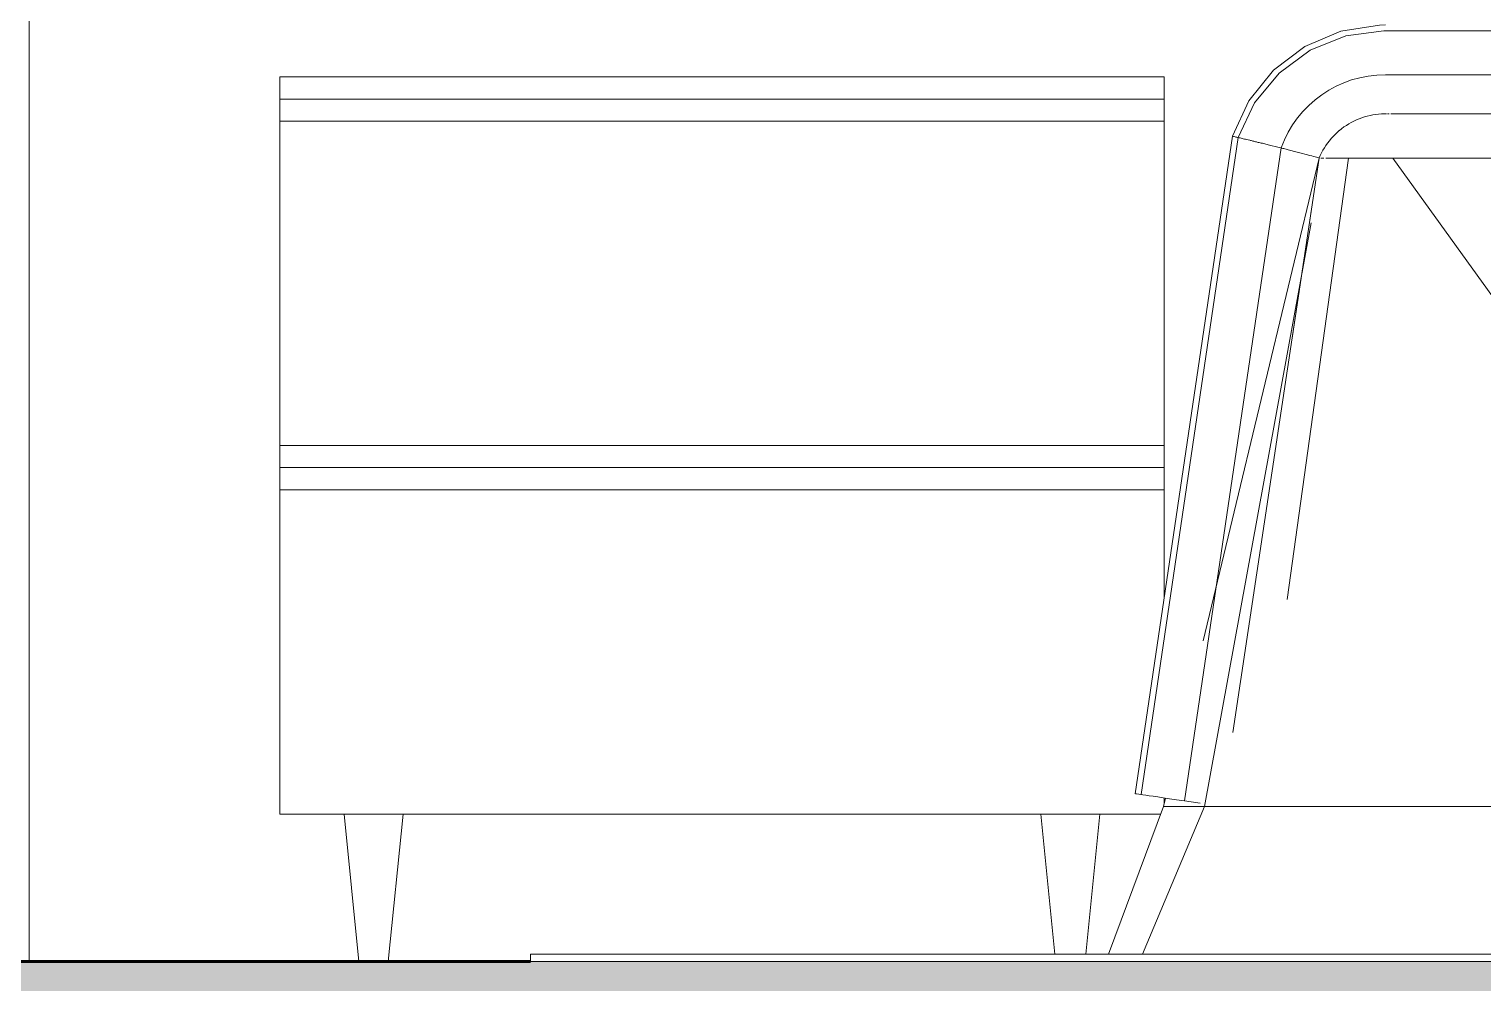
# Model space of a CAD drawing. Header units: millimetres. Extents: x -13140 to 14823, y 100 to 6213.
# Drawn here: x -12150 to -11164, y 180 to 832 of the extents above; entities that cross this region are included whole.
import ezdxf

# ---------------------------------------------------------------- set-up
doc = ezdxf.new("R2010")
doc.units = ezdxf.units.MM
for name, color, linetype, lineweight in [('A-FLOR', 192, 'Continuous', 25), ('A-FLOR-PATT', 8, 'Continuous', 25), ('I-FURN', 30, 'Continuous', 9)]:
    doc.layers.add(name, color=color, linetype=linetype, lineweight=lineweight)

# ---------------------------------------------------------------- blocks, each defined once
blk = doc.blocks.new('Blks_Decor Henzel Studio_Tapete Diamond Dust - Único-3507328-ELEVAÇÃO 1 SUÍTE')
at = {"layer": 'I-FURN', "color": 55}
for p, q in [((-11809.650772, 205), (-8809.650772, 205)), ((-11809.650772, 200), (-11809.650772, 205)), ((-8809.650772, 200), (-11809.650772, 200))]:
    blk.add_line(p, q, dxfattribs=at)
blk = doc.blocks.new('CABECEIRA - CABECEIRA-4354618-ELEVAÇÃO 1 SUÍTE')
at = {"layer": 'I-FURN', "color": 55}
blk.add_line((-12149.65, 200), (-12149.65, 1600), dxfattribs=at)
blk = doc.blocks.new('Colcha com Camadas 1 - King-4360120-ELEVAÇÃO 1 SUÍTE')
at = {"layer": 'I-FURN', "color": 55}
for p, q in [((-9289.65, 831.35), (-11229.65, 831.35)), ((-11229.65, 801.52), (-9289.65, 801.52)), ((-11229.65, 775), (-11228.98, 775)), ((-11228.19, 775), (-11227.15, 775)), ((-11225.94, 775), (-11224.65, 775)), ((-11078.28, 775), (-11224.65, 775)), ((-11333.42, 759.8), (-11399.31, 313.81)), ((-11329.56, 758.89), (-11395.4, 313.24)), ((-11365.89, 308.88), (-11300.45, 751.82)), ((-11353.22, 417.59), (-11274.65, 744.94)), ((-11333.13, 355.23), (-11274.65, 744.94)), ((-11296.29, 445.53), (-11254.65, 744.94)), ((-11292.98, 622.81), (-11274.65, 744.95)), ((-11261.19, 744.95), (-11258.91, 744.95)), ((-11244.91, 744.95), (-11242.75, 744.95)), ((-9294.65, 744.95), (-11224.65, 744.95)), ((-10908.13, 305), (-11224.65, 744.95)), ((-11224.65, 744.95), (-9294.65, 744.95)), ((-11279.96, 701.14), (-11352.39, 305)), ((-11380.24, 305), (-11378.85, 310.79)), ((-11355.4, 307.33), (-11365.89, 308.88)), ((-11417.46, 205), (-11380.24, 305)), ((-11352.39, 305), (-11394.47, 205))]:
    blk.add_line(p, q, dxfattribs=at)
at = {"layer": 'I-FURN', "color": 55, "flags": 128}
for points in [[(-11333.42, 759.8), (-11322.22, 783.9), (-11305.52, 804.58), (-11284.32, 820.61), (-11259.87, 831.03), (-11233.63, 835.23), (-11229.65, 835.3)], [(-11329.56, 758.89), (-11318.43, 782.5), (-11301.84, 802.65), (-11280.79, 818.08), (-11256.58, 827.84), (-11230.72, 831.35), (-11229.65, 831.35)], [(-11260.89, 763.68), (-11259.36, 764.9), (-11257.8, 766.05), (-11256.18, 767.15), (-11254.52, 768.18), (-11252.83, 769.14), (-11251.09, 770.03), (-11249.33, 770.85), (-11247.53, 771.6), (-11245.7, 772.28), (-11243.85, 772.89), (-11241.97, 773.42), (-11240.07, 773.87), (-11238.16, 774.25), (-11236.23, 774.55), (-11234.3, 774.78), (-11232.35, 774.93), (-11230.4, 774.99), (-11229.65, 775)], [(-11274.64, 745.02), (-11273.85, 746.81), (-11273, 748.56), (-11272.07, 750.28), (-11271.07, 751.95), (-11270.01, 753.59), (-11268.89, 755.18), (-11267.7, 756.73), (-11266.45, 758.22), (-11265.14, 759.67), (-11263.78, 761.06), (-11262.36, 762.4), (-11260.95, 763.63)]]:
    blk.add_lwpolyline(points, dxfattribs=at)
at = {"layer": 'I-FURN', "color": 55}
blk.add_arc((-11229.65, 726.25), 75.27, 90, 160.14053, dxfattribs=at)
for points, knots in [([(-11333.3, 759.77), (-11333.36, 759.79), (-11333.44, 759.81), (-11333.38, 759.79), (-11332.89, 759.67), (-11331.81, 759.42), (-11330.6, 759.14), (-11329.52, 758.88), (-11328.29, 758.59), (-11326.92, 758.27), (-11325.39, 757.9), (-11323.66, 757.5), (-11321.73, 757.03), (-11319.62, 756.52), (-11317.28, 755.95), (-11314.63, 755.33), (-11311.63, 754.62), (-11307.18, 753.55), (-11303.3, 752.57), (-11300.45, 751.82)], [0.6428571, 0.6428571, 0.6428571, 0.6428571, 0.6607143, 0.6785714, 0.7142857, 0.75, 0.7678571, 0.7857143, 0.8035714, 0.8214286, 0.8392857, 0.8571429, 0.875, 0.8928571, 0.9107143, 0.9285714, 0.9464286, 0.9642857, 1, 1, 1, 1]), ([(-11300.45, 751.82), (-11299.68, 751.63), (-11297.93, 751.19), (-11294.78, 750.38), (-11291.31, 749.49), (-11286.52, 748.24), (-11280.77, 746.71), (-11275.84, 745.36), (-11274.64, 745.03), (-11274.64, 745.02)], [-1, -1, -1, -1, -0.9, -0.8, -0.7, -0.6, -0.4, -0.2, 0, 0, 0, 0]), ([(-11271.43, 744.95), (-11271.58, 744.95), (-11272.2, 744.95), (-11272.87, 744.95), (-11273.31, 744.95), (-11273.41, 744.95)], [0.76971887, 0.76971887, 0.76971887, 0.76971887, 0.78571429, 0.83928571, 0.85714286, 0.85714286, 0.85714286, 0.85714286]), ([(-11261.15, 744.95), (-11262.06, 744.95), (-11264.76, 744.95), (-11267.8, 744.95), (-11269.64, 744.95), (-11270.17, 744.95)], [0.5208768, 0.5208768, 0.5208768, 0.5208768, 0.5714286, 0.6785714, 0.7281356, 0.7281356, 0.7281356, 0.7281356]), ([(-11244.57, 744.95), (-11245.17, 744.95), (-11249.17, 744.95), (-11254.08, 744.95), (-11257.95, 744.95), (-11258.95, 744.95)], [0.2608235, 0.2608235, 0.2608235, 0.2608235, 0.2857143, 0.4285714, 0.4811398, 0.4811398, 0.4811398, 0.4811398]), ([(-11224.65, 744.95), (-11228.45, 744.95), (-11234.57, 744.95), (-11240.51, 744.95), (-11242.79, 744.95)], [0, 0, 0, 0, 0.1428571, 0.2364539, 0.2364539, 0.2364539, 0.2364539]), ([(-11365.89, 308.88), (-11381.49, 311.18), (-11397.51, 313.55), (-11399.62, 313.86), (-11399.23, 313.8)], [-1.3048464, -1.3048464, -1.3048464, -1.3048464, -1.0853518, -0.8698976, -0.8698976, -0.8698976, -0.8698976]), ([(-11380.24, 305), (-11380.24, 305), (-11378.71, 305), (-11368.98, 305), (-11369.01, 305), (-11356.51, 305), (-11352.29, 305)], [0.346603, 0.346603, 0.346603, 0.346603, 0.405251, 0.957556, 1.744605, 2.131338, 2.131338, 2.131338, 2.131338]), ([(-11352.29, 305), (-11356.51, 305), (-11369.01, 305), (-11368.98, 305), (-11378.71, 305), (-11380.24, 305), (-11380.24, 305)], [-2.131338, -2.131338, -2.131338, -2.131338, -1.744605, -0.957556, -0.405251, -0.346603, -0.346603, -0.346603, -0.346603]), ([(-11352.24, 305), (-11352.73, 305), (-11351.06, 305), (-11328.22, 305), (-11284.02, 305), (-11208.39, 305), (-11130.25, 305), (-11033.42, 305), (-10908.13, 305)], [0.549495, 0.549495, 0.549495, 0.549495, 0.684377, 0.896493, 1.1267, 1.339984, 1.592873, 1.898256, 1.898256, 1.898256, 1.898256]), ([(-10908.13, 305), (-11033.42, 305), (-11130.25, 305), (-11208.39, 305), (-11284.02, 305), (-11328.22, 305), (-11351.06, 305), (-11352.73, 305), (-11352.24, 305)], [-1.898256, -1.898256, -1.898256, -1.898256, -1.592873, -1.339984, -1.1267, -0.896493, -0.684377, -0.549495, -0.549495, -0.549495, -0.549495])]:
    blk.add_open_spline(points, degree=3, knots=knots, dxfattribs=at)
blk = doc.blocks.new('MESA DE CABECEIRA - MESA DE CABECEIRA-4652653-ELEVAÇÃO 1 SUÍTE')
at = {"layer": 'I-FURN', "color": 55}
for p, q in [((-11979.65, 785), (-11979.65, 800)), ((-11979.65, 800), (-11379.65, 800)), ((-11379.65, 800), (-11379.65, 785)), ((-11979.65, 770), (-11979.65, 785)), ((-11979.65, 785), (-11379.65, 785)), ((-11379.65, 785), (-11379.65, 770)), ((-11379.65, 770), (-11979.65, 770)), ((-11979.65, 770), (-11979.65, 550)), ((-11979.65, 770), (-11379.65, 770)), ((-11379.65, 550), (-11379.65, 770)), ((-11979.65, 550), (-11379.65, 550)), ((-11979.65, 535), (-11979.65, 550)), ((-11379.65, 550), (-11379.65, 535)), ((-11979.65, 520), (-11979.65, 535)), ((-11979.65, 535), (-11379.65, 535)), ((-11379.65, 535), (-11379.65, 520)), ((-11379.65, 520), (-11979.65, 520)), ((-11979.65, 520), (-11979.65, 300)), ((-11979.65, 520), (-11379.65, 520)), ((-11379.65, 446.85), (-11379.65, 520)), ((-11379.65, 307.41), (-11379.65, 310.91)), ((-11979.65, 300), (-11382.06, 300)), ((-11936, 300), (-11926, 200)), ((-11906, 200), (-11896, 300)), ((-11463.3, 300), (-11453.8, 205)), ((-11432.8, 205), (-11423.3, 300))]:
    blk.add_line(p, q, dxfattribs=at)

msp = doc.modelspace()

# ---------------------------------------------------------------- hatches: boundary and pattern name
at = {"layer": 'A-FLOR-PATT'}
msp.add_hatch(color=256, dxfattribs=at).paths.add_polyline_path([(-13139.651, 180), (-8469.651, 180), (-8469.651, 200), (-13139.651, 200)])

# ---------------------------------------------------------------- linework, layer by layer
at = {"layer": 'A-FLOR', "lineweight": 60}
msp.add_line((-11809.651, 200), (-13139.651, 200), dxfattribs=at)

# ---------------------------------------------------------------- block references
at = {"layer": 'I-FURN', "color": 55}
for name in ['CABECEIRA - CABECEIRA-4354618-ELEVAÇÃO 1 SUÍTE', 'Colcha com Camadas 1 - King-4360120-ELEVAÇÃO 1 SUÍTE', 'MESA DE CABECEIRA - MESA DE CABECEIRA-4652653-ELEVAÇÃO 1 SUÍTE', 'Blks_Decor Henzel Studio_Tapete Diamond Dust - Único-3507328-ELEVAÇÃO 1 SUÍTE']:
    msp.add_blockref(name, (0, 0), dxfattribs=at)

doc.saveas('drawing.dxf')
